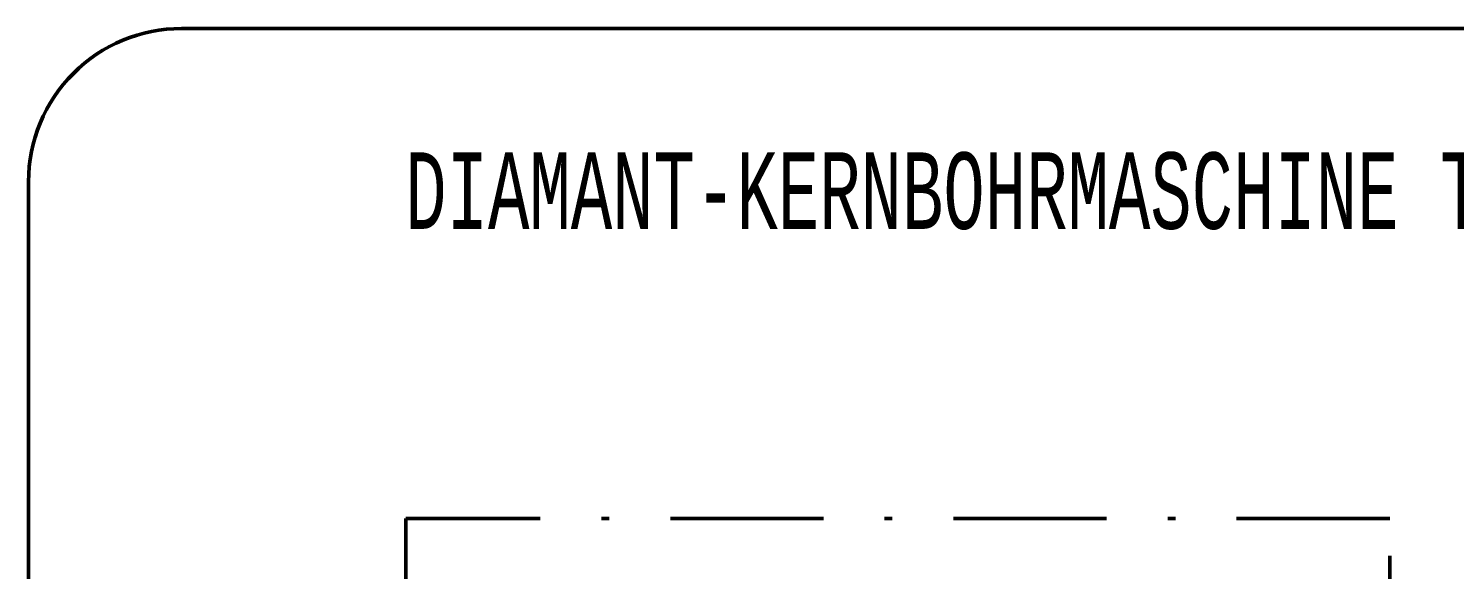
# Model space of a CAD drawing. Extents: x -99 to 181, y -251 to 146.
# Drawn here: x -98.9 to -5.7, y 110.3 to 145.7 of the extents above; entities that cross this region are included whole.
import ezdxf

# ---------------------------------------------------------------- set-up
doc = ezdxf.new("R2010")
doc.units = 0
doc.linetypes.add('STRICHPUNKT2', pattern=[18.5, 10, -4, 0.5, -4])
doc.layers.get('0').update_dxf_attribs({"linetype": 'CONTINUOUS'})
doc.layers.add('LE_ALL', color=7, linetype='CONTINUOUS', lineweight=50)
doc.layers.add('TXT_ALL', color=7, linetype='CONTINUOUS')
doc.styles.add('MONOTXT', font='monotxt.shx')

# ---------------------------------------------------------------- blocks, each defined once
blk = doc.blocks.new('DK12_4_00002', base_point=(90.112, 110.069))
at = {"layer": 'LE_ALL', "color": 2, "linetype": 'STRICHPUNKT2'}
blk.add_lwpolyline([(-9.972, 64.212), (-9.972, 113.662), (-74.257, 113.662), (-74.257, 64.212), (-9.972, 64.212)], dxfattribs=at)
at = {"layer": 'TXT_ALL', "style": 'MONOTXT', "width": 0.625}
blk.add_text('DIAMANT-KERNBOHRMASCHINE TYP DK 12/14/16/18', height=5, dxfattribs=at).set_placement((-74.298, 132.571))
blk = doc.blocks.new('001_0000_00001', base_point=(-43.892, 35.5))
blk.add_blockref('DK12_4_00002', (90.112, 110.069))
blk = doc.blocks.new('DINA3_00080', base_point=(180.584, 135.66))
at = {"layer": 'LE_ALL'}
blk.add_lwpolyline([(180.584, 135.66), (180.584, -241.34, -0.414214), (170.584, -251.34), (-88.916, -251.34, -0.414214), (-98.916, -241.34), (-98.916, 135.66, -0.414214), (-88.916, 145.66), (170.584, 145.66, -0.414214), (180.584, 135.66)], format="xyb", dxfattribs=at)

msp = doc.modelspace()

# ---------------------------------------------------------------- block references
for name, p in [('DINA3_00080', (180.584, 135.66)), ('001_0000_00001', (-43.892, 35.5))]:
    msp.add_blockref(name, p)

doc.saveas('drawing.dxf')
